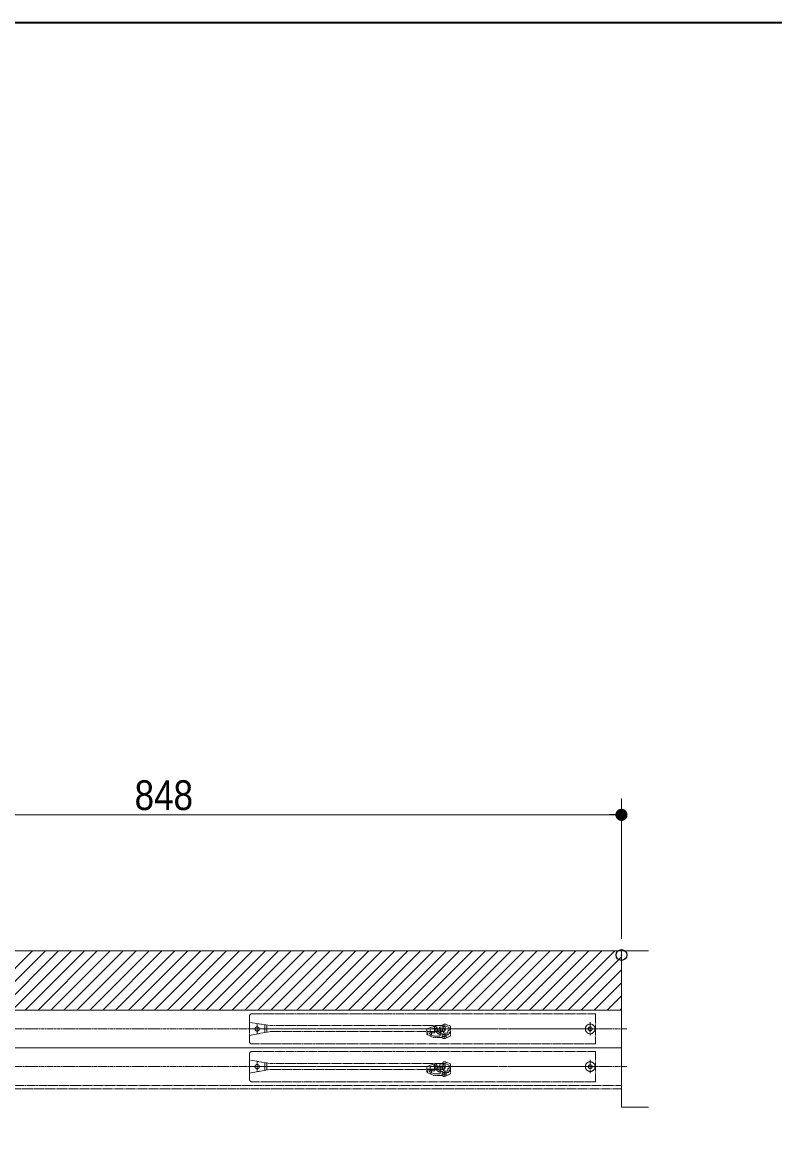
# Model space of a CAD drawing. Units: millimetres, scale not verified. Extents: x -4547 to 4547, y -2284 to 2284.
# Drawn here: x -1429 to -732, y 1039 to 2078 of the extents above; entities that cross this region are included whole.
import ezdxf
from ezdxf.enums import TextEntityAlignment as Align

# ---------------------------------------------------------------- set-up
doc = ezdxf.new("R2010")
doc.units = ezdxf.units.MM
doc.header["$LTSCALE"] = 20
doc.header["$PDMODE"] = 32
doc.header["$PDSIZE"] = 10
for name, pattern in [('USER1', [2.91, 1.76, -0.4, 0.35, -0.4]), ('USER2', [1.11, 0.71, -0.4]), ('USER3', [10.5, 8, -0.5, 0.5, -0.5, 0.5, -0.5])]:
    doc.linetypes.add(name, pattern=pattern)
for name, color, linetype, lineweight in [('0-0_1図面枠', 7, 'Continuous', 20), ('0-1_3一般', 7, 'Continuous', 15), ('0-3_0', 7, 'Continuous', 25), ('0-5_2寸法-1', 7, 'Continuous', 15)]:
    doc.layers.add(name, color=color, linetype=linetype, lineweight=lineweight)
doc.layers.add('0-4_Defpoints', color=7, linetype='Continuous')
doc.styles.add('ＭＳ Ｐゴシック', font='')
doc.styles.get('ＭＳ Ｐゴシック').set_extended_font_data('MS PGothic')

# ---------------------------------------------------------------- blocks, each defined once
blk = doc.blocks.new('グループ-2')
at = {"layer": '0-0_1図面枠', "lineweight": 35}
blk.add_lwpolyline([(-60000, 41550), (60000, 41550), (60000, -41550), (-60000, -41550)], close=True, dxfattribs=at)
blk = doc.blocks.new('図面枠')
at = {"layer": '0-0_1図面枠'}
blk.add_blockref('グループ-2', (0, 0), dxfattribs=at)
blk = doc.blocks.new('グループ-11')
at = {"layer": '0-1_3一般'}
for p, q in [((5729.6, 22886), (5849.6, 22929.9)), ((5729.6, 22886), (5729.6, 22838.1)), ((5849.6, 22929.9), (5891.1, 22929.9)), ((5869.7, 22929.9), (5869.7, 22838.1)), ((5921.2, 22899.9), (5929.7, 22851.8)), ((6010.1, 22913.7), (6017.9, 22869.6)), ((5935.4, 22838.1), (5729.6, 22838.1)), ((6001.5, 22712.2), (6001.7, 22712.2))]:
    blk.add_line(p, q, dxfattribs=at)
at = {"layer": '0-1_3一般', "linetype": 'USER3'}
for p, q in [((5892.2, 22891.6), (5899.9, 22848)), ((5921.2, 22899.9), (5902.5, 22899.9)), ((6047.4, 22874.8), (6039.6, 22918.9)), ((6066.8, 22941), (6133.3, 22914.1)), ((6139.6, 22904.8), (6139.6, 22851.9)), ((5973.6, 22761.9), (5973.6, 22776.6)), ((6093.6, 22741.9), (6005.1, 22741.9)), ((6049.5, 22784.6), (6049.5, 22698.9)), ((6099.6, 22801.9), (6068.7, 22801.9)), ((6068.7, 22771.9), (6099.6, 22771.9)), ((6119.6, 22841.9), (6119.6, 22821.9)), ((6139.6, 22851.9), (6129.6, 22851.9)), ((6169.6, 22821.9), (6149.6, 22821.9))]:
    blk.add_line(p, q, dxfattribs=at)
at = {"layer": '0-1_3一般', "linetype": 'USER1'}
for p, q in [((6025.5, 22861.8), (5918.6, 22861.8)), ((5963.9, 22916.4), (5983.7, 22804.4)), ((5973.6, 22786), (5973.6, 22928.5))]:
    blk.add_line(p, q, dxfattribs=at)
at = {"layer": '0-1_3一般', "linetype": 'USER2'}
for p, q in [((6078.1, 22968.8), (6169.6, 22931.8)), ((6169.6, 22931.8), (6169.6, 22771.9)), ((5729.6, 22838.1), (5729.6, 22779.9)), ((5729.6, 22779.9), (5783, 22754.9)), ((5753.8, 22834.9), (5813.7, 22834.9)), ((5791.6, 22754.9), (5783, 22754.9)), ((5783, 22754.9), (5853.5, 22721.9)), ((6014.8, 22721.9), (5853.5, 22721.9)), ((6169.6, 22751.9), (6069.7, 22707.2)), ((6169.6, 22771.9), (6169.6, 22751.9))]:
    blk.add_line(p, q, dxfattribs=at)
at = {"layer": '0-1_3一般', "linetype": 'USER3'}
for points in [[(5882.4, 22899.9), (5854.9, 22899.9), (5789.2, 22875.9), (5789.2, 22808.1), (5785.2, 22808.1)], [(5789.2, 22808.1), (5874.4, 22808.1), (5874.4, 22899.9)], [(5781, 22789), (5860.2, 22751.9), (5963.6, 22751.9)]]:
    blk.add_lwpolyline(points, dxfattribs=at)
at = {"layer": '0-1_3一般'}
blk.add_lwpolyline([(5920.2, 22905.5), (5920.3, 22904.8), (5921.2, 22899.9)], dxfattribs=at)
at = {"layer": '0-1_3一般', "linetype": 'USER2'}
blk.add_circle((6049.5, 22741.8), 40, dxfattribs=at)
at = {"layer": '0-1_3一般', "linetype": 'USER3'}
for centre, radius, start, end in [((5882.4, 22889.9), 10, 10, 90.00689), ((5902.9, 22889.9), 10, 90, 190), ((5973.6, 22861.8), 75, 329.38956, 10), ((6059.3, 22922.4), 20, 68, 190), ((6129.6, 22904.8), 10, 0, 68), ((5785.2, 22798.1), 10, 90, 244.89888), ((5973.6, 22861), 75, 190, 300.22817), ((5963.6, 22761.9), 10, 270, 0), ((5963.6, 22776.6), 10, 0, 83.24367), ((6068.7, 22851.9), 80, 224.15162, 270), ((6046.7, 22818.5), 10, 149.38956, 236.62768), ((6068.7, 22851.9), 50, 236.62768, 270), ((6099.6, 22821.9), 50, 270, 0), ((6099.6, 22821.9), 20, 270, 0), ((6129.6, 22841.9), 10, 90, 180)]:
    blk.add_arc(centre, radius, start, end, dxfattribs=at)
at = {"layer": '0-1_3一般'}
for centre, radius, start, end in [((5890.8, 22900), 29.9, 10.67512, 90.20797), ((5890.8, 22900), 29.9, 9.32488, 10.67512), ((5973.6, 22861.8), 45, 321.35383, 10), ((6059.3, 22922.4), 50, 154.77867, 190), ((5973.6, 22861.8), 45, 192.86293, 218.64617)]:
    blk.add_arc(centre, radius, start, end, dxfattribs=at)
at = {"layer": '0-1_3一般', "linetype": 'USER2'}
for centre, radius, start, end in [((6059.3, 22922.4), 50, 68, 154.77867), ((6049.5, 22741.8), 310, 162.50664, 173.93476), ((5791.6, 22774.9), 20, 270, 352.66717), ((6049.5, 22741.8), 240, 160.56494, 172.66717), ((5813.7, 22824.9), 10, 340.56494, 90), ((5973.6, 22861.8), 45, 218.64617, 321.35383)]:
    blk.add_arc(centre, radius, start, end, dxfattribs=at)
blk = doc.blocks.new('グループ-12')
at = {"layer": '0-1_3一般'}
for p, q in [((5729.6, 22186), (5849.6, 22229.9)), ((5849.6, 22229.9), (5891.1, 22229.9)), ((5869.7, 22229.9), (5869.7, 22138.1)), ((5729.6, 22186), (5729.6, 22138.1)), ((5935.4, 22138.1), (5729.6, 22138.1)), ((5920.2, 22205.5), (5920.3, 22204.8)), ((5920.3, 22204.8), (5921.2, 22199.9)), ((5921.2, 22199.9), (5929.7, 22151.8)), ((6010.1, 22213.7), (6017.9, 22169.6)), ((6001.5, 22012.2), (6001.7, 22012.2))]:
    blk.add_line(p, q, dxfattribs=at)
at = {"layer": '0-1_3一般', "linetype": 'USER3'}
for p, q in [((6066.8, 22241), (6133.3, 22214.1)), ((5781, 22089), (5860.2, 22051.9)), ((5789.2, 22108.1), (5785.2, 22108.1)), ((5854.9, 22199.9), (5789.2, 22175.9)), ((5789.2, 22175.9), (5789.2, 22108.1)), ((5789.2, 22108.1), (5874.4, 22108.1)), ((5882.4, 22199.9), (5854.9, 22199.9)), ((5860.2, 22051.9), (5963.6, 22051.9)), ((5874.4, 22108.1), (5874.4, 22199.9)), ((5892.2, 22191.6), (5899.9, 22148)), ((5921.2, 22199.9), (5902.5, 22199.9)), ((5973.6, 22061.9), (5973.6, 22076.6)), ((6093.6, 22041.9), (6005.1, 22041.9)), ((6047.4, 22174.8), (6039.6, 22218.9)), ((6049.5, 22084.6), (6049.5, 21998.9)), ((6099.6, 22101.9), (6068.7, 22101.9)), ((6068.7, 22071.9), (6099.6, 22071.9)), ((6119.6, 22141.9), (6119.6, 22121.9)), ((6139.6, 22151.9), (6129.6, 22151.9)), ((6139.6, 22204.8), (6139.6, 22151.9)), ((6169.6, 22121.9), (6149.6, 22121.9))]:
    blk.add_line(p, q, dxfattribs=at)
at = {"layer": '0-1_3一般', "linetype": 'USER2'}
for p, q in [((6078.1, 22268.8), (6169.6, 22231.8)), ((6169.6, 22231.8), (6169.6, 22071.9)), ((5729.6, 22138.1), (5729.6, 22079.9)), ((5729.6, 22079.9), (5783, 22054.9)), ((5753.8, 22134.9), (5813.7, 22134.9)), ((5783, 22054.9), (5853.5, 22021.9)), ((5791.6, 22054.9), (5783, 22054.9)), ((6014.8, 22021.9), (5853.5, 22021.9)), ((6169.6, 22051.9), (6069.7, 22007.2)), ((6169.6, 22071.9), (6169.6, 22051.9))]:
    blk.add_line(p, q, dxfattribs=at)
at = {"layer": '0-1_3一般', "linetype": 'USER1'}
for p, q in [((6025.5, 22161.8), (5918.6, 22161.8)), ((5963.9, 22216.4), (5983.7, 22104.4)), ((5973.6, 22086), (5973.6, 22228.5))]:
    blk.add_line(p, q, dxfattribs=at)
at = {"layer": '0-1_3一般', "linetype": 'USER2'}
blk.add_circle((6049.5, 22041.8), 40, dxfattribs=at)
at = {"layer": '0-1_3一般'}
for centre, radius, start, end in [((5890.8, 22200), 29.9, 10.67512, 90.20797), ((6059.3, 22222.4), 50, 154.77867, 190), ((5890.8, 22200), 29.9, 9.32488, 10.67512), ((5973.6, 22161.8), 45, 192.86293, 218.64617), ((5973.6, 22161.8), 45, 321.35383, 10)]:
    blk.add_arc(centre, radius, start, end, dxfattribs=at)
at = {"layer": '0-1_3一般', "linetype": 'USER2'}
for centre, radius, start, end in [((6059.3, 22222.4), 50, 68, 154.77867), ((6049.5, 22041.8), 310, 162.50664, 173.93476), ((5791.6, 22074.9), 20, 270, 352.66717), ((6049.5, 22041.8), 240, 160.56494, 172.66717), ((5813.7, 22124.9), 10, 340.56494, 90), ((5973.6, 22161.8), 45, 218.64617, 321.35383)]:
    blk.add_arc(centre, radius, start, end, dxfattribs=at)
at = {"layer": '0-1_3一般', "linetype": 'USER3'}
for centre, radius, start, end in [((6059.3, 22222.4), 20, 68, 190), ((5785.2, 22098.1), 10, 90, 244.89888), ((5882.4, 22189.9), 10, 10, 90.00689), ((5902.9, 22189.9), 10, 90, 190), ((5973.6, 22161), 75, 190, 300.22817), ((5963.6, 22061.9), 10, 270, 0), ((5963.6, 22076.6), 10, 0, 83.24367), ((6068.7, 22151.9), 80, 224.15162, 270), ((6046.7, 22118.5), 10, 149.38956, 236.62768), ((5973.6, 22161.8), 75, 329.38956, 10), ((6068.7, 22151.9), 50, 236.62768, 270), ((6099.6, 22121.9), 20, 270, 0), ((6099.6, 22121.9), 50, 270, 0), ((6129.6, 22141.9), 10, 90, 180), ((6129.6, 22204.8), 10, 0, 68)]:
    blk.add_arc(centre, radius, start, end, dxfattribs=at)
blk = doc.blocks.new('グループ-14')
at = {"layer": '0-1_3一般', "linetype": 'USER3'}
for p, q in [((2439.5, 23123.7), (2439.5, 22968.5)), ((2479.5, 23163.7), (4094.1, 23163.7)), ((2759.5, 23163.7), (2747.9, 23163.7)), ((4094.1, 23163.7), (8859.5, 23163.7)), ((8859.5, 23163.7), (8859.5, 22603.8)), ((8904.3, 22883.7), (2123.1, 22883.7)), ((2819.5, 22943.7), (2439.5, 23003.7)), ((2439.5, 22968.5), (2439.5, 22643.8)), ((2579.5, 22971.5), (2579.5, 22792.7)), ((2719.5, 22815.3), (2719.5, 22959.5)), ((2759.5, 22961.7), (2759.5, 22815.7)), ((6029.5, 22943.7), (2819.5, 22943.7)), ((6069.5, 22903.7), (6069.5, 22873.7)), ((8759.5, 23008.9), (8759.5, 22761.5)), ((8759.5, 23008.9), (8759.5, 22761.5)), ((2439.5, 22763.7), (2819.5, 22833.7)), ((2819.5, 22833.7), (6029.5, 22833.7)), ((2834.1, 22603.8), (2479.5, 22603.8)), ((2479.5, 22463.7), (4094.1, 22463.7)), ((2759.5, 22463.7), (2747.9, 22463.7)), ((8859.5, 22603.8), (2834.1, 22603.8)), ((4094.1, 22463.7), (8859.5, 22463.7)), ((8859.5, 22463.7), (8859.5, 21903.8)), ((2439.5, 22423.7), (2439.5, 22268.5)), ((2819.5, 22243.7), (2439.5, 22303.7)), ((2439.5, 22268.5), (2439.5, 21943.8)), ((2579.5, 22271.5), (2579.5, 22092.7)), ((2719.5, 22115.3), (2719.5, 22259.5)), ((2759.5, 22261.7), (2759.5, 22115.7)), ((6029.5, 22243.7), (2819.5, 22243.7)), ((8759.5, 22308.9), (8759.5, 22061.5)), ((8759.5, 22308.9), (8759.5, 22061.5)), ((8904.3, 22183.7), (2123.1, 22183.7)), ((2439.5, 22063.7), (2819.5, 22133.7)), ((2819.5, 22133.7), (6029.5, 22133.7)), ((6069.5, 22203.7), (6069.5, 22173.7)), ((2834.1, 21903.8), (2479.5, 21903.8)), ((8859.5, 21903.8), (2834.1, 21903.8))]:
    blk.add_line(p, q, dxfattribs=at)
for centre, radius in [((2579.5, 22883.7), 40), ((8759.5, 22883.7), 90), ((8759.5, 22883.7), 36), ((8759.5, 22183.7), 90), ((2579.5, 22183.7), 40), ((8759.5, 22183.7), 36)]:
    blk.add_circle(centre, radius, dxfattribs=at)
for centre, start, end in [((2479.5, 23123.7), 90, 180), ((6029.5, 22903.7), 0, 90), ((6029.5, 22873.7), 270, 0), ((2479.5, 22643.8), 180, 270), ((2479.5, 22423.7), 90, 180), ((6029.5, 22203.7), 0, 90), ((6029.5, 22173.7), 270, 0), ((2479.5, 21943.8), 180, 270)]:
    blk.add_arc(centre, 40, start, end, dxfattribs=at)
at = {"layer": '0-1_3一般'}
for name in ['グループ-11', 'グループ-12']:
    blk.add_blockref(name, (0, 0), dxfattribs=at)
blk = doc.blocks.new('グループ-20')
at = {"layer": '0-1_3一般', "linetype": 'USER3'}
for p, q in [((9339.5, 23233.7), (-39490.5, 23233.7)), ((9339.5, 22533.7), (9339.5, 23233.7)), ((-39490.5, 22533.7), (9339.5, 22533.7))]:
    blk.add_line(p, q, dxfattribs=at)
at = {"layer": '0-1_3一般', "linetype": 'USER1'}
for p, q in [((9439.5, 22883.7), (-39590.5, 22883.7)), ((9439.5, 22183.7), (-39590.5, 22183.7))]:
    blk.add_line(p, q, dxfattribs=at)
at = {"layer": '0-1_3一般', "linetype": 'USER3'}
blk.add_lwpolyline([(-39490.5, 22533.7), (-39490.5, 21833.7), (9339.5, 21833.7), (9339.5, 22533.7)], close=True, dxfattribs=at)
blk = doc.blocks.new('グループ-21')
at = {"layer": '0-1_3一般'}
for p, q in [((-7620.5, 24333.7), (9339.5, 24333.7)), ((9339.5, 23233.7), (9339.5, 24333.7)), ((9339.5, 24333.7), (9839.5, 24333.7)), ((9339.5, 21433.7), (9339.5, 21593.7)), ((9839.5, 21433.7), (9339.5, 21433.7))]:
    blk.add_line(p, q, dxfattribs=at)
at = {"layer": '0-1_3一般', "lineweight": 5}
for p, q in [((-2686.3, 23233.7), (-1586.3, 24333.7)), ((-2446.3, 23233.7), (-1346.3, 24333.7)), ((-2206.3, 23233.7), (-1106.3, 24333.7)), ((-1966.3, 23233.7), (-866.3, 24333.7)), ((-1726.3, 23233.7), (-626.3, 24333.7)), ((-1486.3, 23233.7), (-386.3, 24333.7)), ((-1246.3, 23233.7), (-146.3, 24333.7)), ((-1006.3, 23233.7), (93.7, 24333.7)), ((-766.3, 23233.7), (333.7, 24333.7)), ((-526.3, 23233.7), (573.7, 24333.7)), ((-286.3, 23233.7), (813.7, 24333.7)), ((-46.3, 23233.7), (1053.7, 24333.7)), ((193.7, 23233.7), (1293.7, 24333.7)), ((433.7, 23233.7), (1533.7, 24333.7)), ((673.7, 23233.7), (1773.7, 24333.7)), ((913.7, 23233.7), (2013.7, 24333.7)), ((1153.7, 23233.7), (2253.7, 24333.7)), ((1393.7, 23233.7), (2493.7, 24333.7)), ((1633.7, 23233.7), (2733.7, 24333.7)), ((1873.7, 23233.7), (2973.7, 24333.7)), ((2113.7, 23233.7), (3213.7, 24333.7)), ((2353.7, 23233.7), (3453.7, 24333.7)), ((2593.7, 23233.7), (3693.7, 24333.7)), ((2833.7, 23233.7), (3933.7, 24333.7)), ((3073.7, 23233.7), (4173.7, 24333.7)), ((3313.7, 23233.7), (4413.7, 24333.7)), ((3553.7, 23233.7), (4653.7, 24333.7)), ((3793.7, 23233.7), (4893.7, 24333.7)), ((4033.7, 23233.7), (5133.7, 24333.7)), ((4273.7, 23233.7), (5373.7, 24333.7)), ((4513.7, 23233.7), (5613.7, 24333.7)), ((4753.7, 23233.7), (5853.7, 24333.7)), ((4993.7, 23233.7), (6093.7, 24333.7)), ((5233.7, 23233.7), (6333.7, 24333.7)), ((5473.7, 23233.7), (6573.7, 24333.7)), ((5713.7, 23233.7), (6813.7, 24333.7)), ((5953.7, 23233.7), (7053.7, 24333.7)), ((6193.7, 23233.7), (7293.7, 24333.7)), ((6433.7, 23233.7), (7533.7, 24333.7)), ((6673.7, 23233.7), (7773.7, 24333.7)), ((6913.7, 23233.7), (8013.7, 24333.7)), ((7153.7, 23233.7), (8253.7, 24333.7)), ((7393.7, 23233.7), (8493.7, 24333.7)), ((7633.7, 23233.7), (8733.7, 24333.7)), ((7873.7, 23233.7), (8973.7, 24333.7)), ((8113.7, 23233.7), (9213.7, 24333.7)), ((8353.7, 23233.7), (9339.5, 24219.5)), ((8593.7, 23233.7), (9339.5, 23979.5)), ((8833.7, 23233.7), (9339.5, 23739.5)), ((9073.7, 23233.7), (9339.5, 23499.5)), ((9313.7, 23233.7), (9339.5, 23259.5))]:
    blk.add_line(p, q, dxfattribs=at)
at = {"layer": '0-1_3一般'}
for points in [[(9339.5, 23233.7), (-7620.5, 23233.7), (-7620.5, 24333.7)], [(9339.5, 21593.7), (9339.5, 24253.7), (9339.5, 24333.7)]]:
    blk.add_lwpolyline(points, dxfattribs=at)
blk = doc.blocks.new('グループ-24')
at = {"layer": '0-1_3一般', "linetype": 'USER3'}
blk.add_lwpolyline([(-39490.5, 21773.7), (-39490.5, 21833.7), (9339.5, 21833.7), (9339.5, 21773.7)], close=True, dxfattribs=at)
at = {"layer": '0-1_3一般'}
for name in ['グループ-21', 'グループ-20', 'グループ-14']:
    blk.add_blockref(name, (0, 0), dxfattribs=at)
blk = doc.blocks.new('_Dot')
at = {"layer": '0-3_0'}
blk.add_line((-10, 0), (-20, 0), dxfattribs=at)
for points in [[(0, 0), (-10, 0), (-9.92, 1.25)], [(0, 0), (-9.92, -1.25), (-10, 0)], [(0, 0), (-9.92, 1.25), (-9.69, 2.49)], [(0, 0), (-9.69, -2.49), (-9.92, -1.25)], [(0, 0), (-9.69, 2.49), (-9.3, 3.68)], [(0, 0), (-9.3, -3.68), (-9.69, -2.49)], [(0, 0), (-9.3, 3.68), (-8.76, 4.82)], [(0, 0), (-8.76, -4.82), (-9.3, -3.68)], [(0, 0), (-8.76, 4.82), (-8.09, 5.88)], [(0, 0), (-8.09, -5.88), (-8.76, -4.82)], [(0, 0), (-8.09, 5.88), (-7.29, 6.85)], [(0, 0), (-7.29, -6.85), (-8.09, -5.88)], [(0, 0), (-7.29, 6.85), (-6.37, 7.71)], [(0, 0), (-6.37, -7.71), (-7.29, -6.85)], [(0, 0), (-6.37, 7.71), (-5.36, 8.44)], [(0, 0), (-5.36, -8.44), (-6.37, -7.71)], [(0, 0), (-5.36, 8.44), (-4.26, 9.05)], [(0, 0), (-4.26, -9.05), (-5.36, -8.44)], [(0, 0), (-4.26, 9.05), (-3.09, 9.51)], [(0, 0), (-3.09, -9.51), (-4.26, -9.05)], [(0, 0), (-3.09, 9.51), (-1.87, 9.82)], [(0, 0), (-1.87, -9.82), (-3.09, -9.51)], [(0, 0), (-1.87, 9.82), (-0.63, 9.98)], [(0, 0), (-0.63, -9.98), (-1.87, -9.82)], [(0, 0), (-0.63, 9.98), (0.63, 9.98)], [(0, 0), (0.63, -9.98), (-0.63, -9.98)], [(0, 0), (0.63, 9.98), (1.87, 9.82)], [(0, 0), (1.87, 9.82), (3.09, 9.51)], [(0, 0), (3.09, 9.51), (4.26, 9.05)], [(0, 0), (4.26, 9.05), (5.36, 8.44)], [(0, 0), (5.36, 8.44), (6.37, 7.71)], [(0, 0), (6.37, 7.71), (7.29, 6.85)], [(0, 0), (7.29, 6.85), (8.09, 5.88)], [(0, 0), (8.09, 5.88), (8.76, 4.82)], [(0, 0), (8.76, 4.82), (9.3, 3.68)], [(0, 0), (9.3, 3.68), (9.69, 2.49)], [(0, 0), (9.69, 2.49), (9.92, 1.25)], [(0, 0), (9.92, 1.25), (10, 0)], [(0, 0), (1.87, -9.82), (0.63, -9.98)], [(0, 0), (3.09, -9.51), (1.87, -9.82)], [(0, 0), (4.26, -9.05), (3.09, -9.51)], [(0, 0), (5.36, -8.44), (4.26, -9.05)], [(0, 0), (6.37, -7.71), (5.36, -8.44)], [(0, 0), (7.29, -6.85), (6.37, -7.71)], [(0, 0), (8.09, -5.88), (7.29, -6.85)], [(0, 0), (8.76, -4.82), (8.09, -5.88)], [(0, 0), (9.3, -3.68), (8.76, -4.82)], [(0, 0), (9.69, -2.49), (9.3, -3.68)], [(0, 0), (9.92, -1.25), (9.69, -2.49)], [(0, 0), (10, 0), (9.92, -1.25)]]:
    blk.add_solid(points, dxfattribs=at)

msp = doc.modelspace()

# ---------------------------------------------------------------- linework, layer by layer
at = {"layer": '0-4_Defpoints'}
msp.add_point((-873.65, 1212.69), dxfattribs=at)
at = {"layer": '0-5_2寸法-1'}
for p, q in [((-873.65, 1227.69), (-873.65, 1357.68)), ((-884.91, 1342.68), (-1710.39, 1342.68))]:
    msp.add_line(p, q, dxfattribs=at)

# ---------------------------------------------------------------- block references
at = {"layer": '0-0_1図面枠', "xscale": 0.05, "yscale": 0.05}
msp.add_blockref('図面枠', (-1340.62, 0), dxfattribs=at)
at = {"layer": '0-1_3一般', "xscale": 0.05, "yscale": 0.05}
msp.add_blockref('グループ-24', (-1340.62, 0), dxfattribs=at)
at = {"layer": '0-5_2寸法-1', "xscale": 0.5627563, "yscale": 0.5627563}
msp.add_blockref('_Dot', (-873.65, 1342.68), dxfattribs=at)

# ---------------------------------------------------------------- texts
at = {"layer": '0-5_2寸法-1', "style": 'ＭＳ Ｐゴシック', "width": 0.9}
msp.add_text('848', height=27.57, dxfattribs=at).set_placement((-1325.32, 1338.89), align=Align.BOTTOM_LEFT)

doc.saveas('drawing.dxf')
